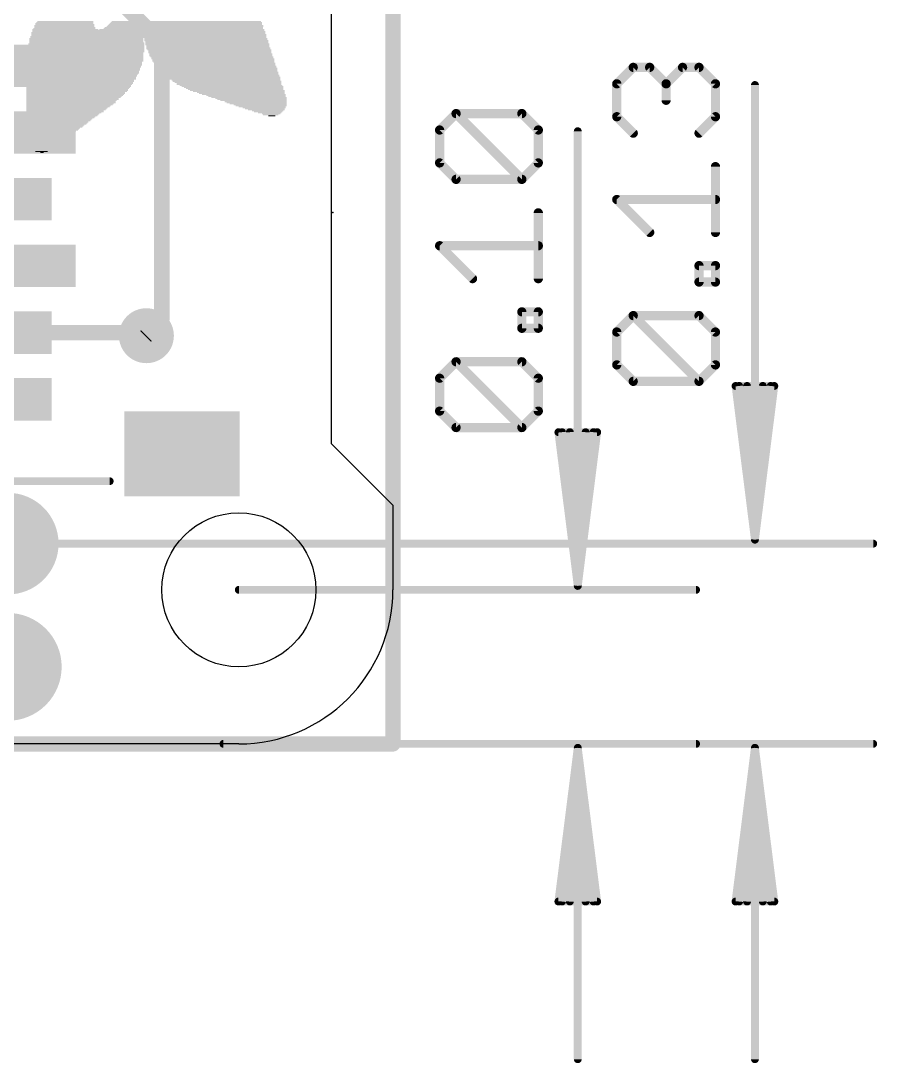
# Model space of a CAD drawing. Extents: x -11.9 to 58.8, y -5.3 to 30.8.
# Drawn here: x 44.67 to 58.78, y -5.27 to 11.92 of the extents above; entities that cross this region are included whole.
import ezdxf

# ---------------------------------------------------------------- set-up
doc = ezdxf.new("R2010")
doc.units = 0
for name, color, linetype in [('1', 12, 'CONTINUOUS'), ('16', 132, 'CONTINUOUS'), ('17', 110, 'CONTINUOUS'), ('18', 110, 'CONTINUOUS'), ('20', 53, 'CONTINUOUS'), ('21', 40, 'CONTINUOUS'), ('22', 6, 'CONTINUOUS'), ('24', 53, 'CONTINUOUS'), ('47', 253, 'CONTINUOUS')]:
    doc.layers.add(name, color=color, linetype=linetype)

# ---------------------------------------------------------------- blocks, each defined once
blk = doc.blocks.new('RECT')
blk.add_solid([(-0.5, -0.5), (0.5, -0.5), (-0.5, 0.5), (0.5, 0.5)])
blk = doc.blocks.new('ROUNDP')
at = {"const_width": 0.5}
blk.add_lwpolyline([(0, -0.25, 1), (0, 0.25, 1), (0, -0.25)], format="xyb", dxfattribs=at)
blk = doc.blocks.new('ROUNDV')
at = {"const_width": 0.5}
blk.add_lwpolyline([(0, -0.25, 1), (0, 0.25, 1), (0, -0.25)], format="xyb", dxfattribs=at)

msp = doc.modelspace()

# ---------------------------------------------------------------- linework, layer by layer
at = {"layer": '1', "const_width": 0.254}
for points in [[(50.8, 0), (50.8, 22.86)], [(40.8455, 10.0815), (44.822, 10.0815)], [(44.422, 6.7815), (46.6855, 6.7815)], [(46.6855, 6.7815), (46.736, 6.731)], [(46.736, 6.731), (46.723, 6.718)], [(19.05, 0), (50.8, 0)]]:
    msp.add_lwpolyline(points, dxfattribs=at)
at = {"layer": '1', "const_width": 0.127}
for points in [[(44.822, 10.018, 1), (44.822, 10.145)], [(46.7304, 6.8264, 1), (46.6406, 6.7366)], [(46.6855, 6.718, 1), (46.6855, 6.845)], [(46.6781, 6.7629, 1), (46.7679, 6.6731)], [(46.7809, 6.6861, 1), (46.6911, 6.7759)], [(46.6911, 6.6861, 1), (46.7809, 6.7759)], [(50.7365, 0, 1), (50.8635, 0)], [(50.8, -0.0635, 1), (50.8, 0.0635)]]:
    msp.add_lwpolyline(points, format="xyb", dxfattribs=at)
at = {"layer": '16', "const_width": 0.254}
for points in [[(50.8, 22.86), (50.8, 0)], [(44.196, 14.351), (46.99, 11.557)], [(46.99, 11.557), (46.99, 6.985)], [(46.99, 6.985), (46.736, 6.731)], [(50.8, 0), (0, 0)]]:
    msp.add_lwpolyline(points, dxfattribs=at)
at = {"layer": '16', "const_width": 0.127}
for points in [[(47.0535, 11.557, 1), (46.9265, 11.557)], [(46.9451, 11.5121, 1), (47.0349, 11.6019)], [(46.9265, 6.985, 1), (47.0535, 6.985)], [(47.0349, 6.9401, 1), (46.9451, 7.0299)], [(46.6911, 6.7759, 1), (46.7809, 6.6861)], [(50.7365, 0, 1), (50.8635, 0)], [(50.8, -0.0635, 1), (50.8, 0.0635)]]:
    msp.add_lwpolyline(points, format="xyb", dxfattribs=at)
at = {"layer": '20'}
for p, q in [((49.784, 15.621), (49.784, 4.953)), ((49.784, 4.953), (50.8, 3.937)), ((50.8, 3.937), (50.8, 2.54)), ((48.26, 0), (2.54, 0))]:
    msp.add_line(p, q, dxfattribs=at)
msp.add_circle((48.26, 2.54), 1.27, dxfattribs=at)
msp.add_arc((48.26, 2.54), 2.54, 270, 0, dxfattribs=at)
at = {"layer": '21', "const_width": 0.127}
msp.add_lwpolyline([(34.182, 4.3315), (46.132, 4.3315)], dxfattribs=at)
at = {"layer": '21', "const_width": 0.0635}
msp.add_lwpolyline([(46.132, 4.2998, 1), (46.132, 4.3632)], format="xyb", dxfattribs=at)
at = {"layer": '24'}
msp.add_point((49.8094, 8.763), dxfattribs=at)
at = {"layer": '47'}
for points, const_width in [([(54.4913, 10.8846), (54.7625, 11.1558)], 0.1524), ([(54.7625, 11.1558), (55.0336, 11.1558)], 0.1524), ([(55.0336, 11.1558), (55.3048, 10.8846)], 0.1524), ([(55.3048, 10.8846), (55.576, 11.1558)], 0.1524), ([(55.576, 11.1558), (55.8471, 11.1558)], 0.1524), ([(55.8471, 11.1558), (56.1183, 10.8846)], 0.1524), ([(54.4913, 10.3423), (54.4913, 10.8846)], 0.1524), ([(55.3048, 10.8846), (55.3048, 10.6134)], 0.1524), ([(56.1183, 10.8846), (56.1183, 10.3423)], 0.1524), ([(56.769, 3.367), (56.769, 10.8648)], 0.13), ([(51.5703, 10.1226), (51.8415, 10.3938)], 0.1524), ([(51.8415, 10.3938), (52.9261, 10.3938)], 0.1524), ([(52.9261, 9.3091), (51.8415, 10.3938)], 0.1524), ([(52.9261, 10.3938), (53.1973, 10.1226)], 0.1524), ([(54.7625, 10.0711), (54.4913, 10.3423)], 0.1524), ([(56.1183, 10.3423), (55.8471, 10.0711)], 0.1524), ([(51.5703, 9.5803), (51.5703, 10.1226)], 0.1524), ([(53.1973, 10.1226), (53.1973, 9.5803)], 0.1524), ([(53.848, 2.605), (53.848, 10.1028)], 0.13), ([(51.8415, 9.3091), (51.5703, 9.5803)], 0.1524), ([(53.1973, 9.5803), (52.9261, 9.3091)], 0.1524), ([(56.1183, 8.4339), (56.1183, 9.5186)], 0.1524), ([(52.9261, 9.3091), (51.8415, 9.3091)], 0.1524), ([(55.0336, 8.4339), (54.4913, 8.9763)], 0.1524), ([(54.4913, 8.9763), (56.1183, 8.9763)], 0.1524), ([(53.1973, 7.6719), (53.1973, 8.7566)], 0.1524), ([(52.1126, 7.6719), (51.5703, 8.2143)], 0.1524), ([(51.5703, 8.2143), (53.1973, 8.2143)], 0.1524), ([(55.8471, 7.6154), (55.8471, 7.8865)], 0.1524), ([(55.8471, 7.8865), (56.1183, 7.8865)], 0.1524), ([(56.1183, 7.8865), (56.1183, 7.6154)], 0.1524), ([(56.1183, 7.6154), (55.8471, 7.6154)], 0.1524), ([(52.9261, 6.8534), (52.9261, 7.1245)], 0.1524), ([(52.9261, 7.1245), (53.1973, 7.1245)], 0.1524), ([(53.1973, 7.1245), (53.1973, 6.8534)], 0.1524), ([(54.4913, 6.7917), (54.7625, 7.0629)], 0.1524), ([(54.7625, 7.0629), (55.8471, 7.0629)], 0.1524), ([(55.8471, 5.9782), (54.7625, 7.0629)], 0.1524), ([(55.8471, 7.0629), (56.1183, 6.7917)], 0.1524), ([(53.1973, 6.8534), (52.9261, 6.8534)], 0.1524), ([(54.4913, 6.2494), (54.4913, 6.7917)], 0.1524), ([(56.1183, 6.7917), (56.1183, 6.2494)], 0.1524), ([(51.5703, 6.0297), (51.8415, 6.3009)], 0.1524), ([(51.8415, 6.3009), (52.9261, 6.3009)], 0.1524), ([(52.9261, 5.2162), (51.8415, 6.3009)], 0.1524), ([(52.9261, 6.3009), (53.1973, 6.0297)], 0.1524), ([(54.7625, 5.9782), (54.4913, 6.2494)], 0.1524), ([(56.1183, 6.2494), (55.8471, 5.9782)], 0.1524), ([(51.5703, 5.4874), (51.5703, 6.0297)], 0.1524), ([(53.1973, 6.0297), (53.1973, 5.4874)], 0.1524), ([(55.8471, 5.9782), (54.7625, 5.9782)], 0.1524), ([(56.769, 3.367), (56.4498, 5.902)], 0.13), ([(56.4498, 5.902), (57.0882, 5.902)], 0.13), ([(56.769, 3.367), (56.509, 5.902)], 0.13), ([(56.769, 3.367), (56.639, 5.902)], 0.13), ([(57.0882, 5.902), (56.769, 3.367)], 0.13), ([(56.899, 5.902), (56.769, 3.367)], 0.13), ([(57.029, 5.902), (56.769, 3.367)], 0.13), ([(51.8415, 5.2162), (51.5703, 5.4874)], 0.1524), ([(53.1973, 5.4874), (52.9261, 5.2162)], 0.1524), ([(52.9261, 5.2162), (51.8415, 5.2162)], 0.1524), ([(53.848, 2.605), (53.5288, 5.14)], 0.13), ([(53.5288, 5.14), (54.1672, 5.14)], 0.13), ([(53.848, 2.605), (53.588, 5.14)], 0.13), ([(53.848, 2.605), (53.718, 5.14)], 0.13), ([(54.1672, 5.14), (53.848, 2.605)], 0.13), ([(53.978, 5.14), (53.848, 2.605)], 0.13), ([(54.108, 5.14), (53.848, 2.605)], 0.13), ([(41.91, 3.302), (58.719, 3.302)], 0.13), ([(48.26, 2.54), (55.798, 2.54)], 0.13), ([(41.656, 0), (58.719, 0)], 0.13), ([(48.006, 0), (55.798, 0)], 0.13), ([(53.848, -0.065), (53.5288, -2.6)], 0.13), ([(53.848, -0.065), (53.588, -2.6)], 0.13), ([(53.848, -0.065), (53.718, -2.6)], 0.13), ([(53.848, -0.065), (53.848, -5.2)], 0.13), ([(54.1672, -2.6), (53.848, -0.065)], 0.13), ([(53.978, -2.6), (53.848, -0.065)], 0.13), ([(54.108, -2.6), (53.848, -0.065)], 0.13), ([(56.769, -0.065), (56.4498, -2.6)], 0.13), ([(56.769, -0.065), (56.509, -2.6)], 0.13), ([(56.769, -0.065), (56.639, -2.6)], 0.13), ([(56.769, -0.065), (56.769, -5.2)], 0.13), ([(57.0882, -2.6), (56.769, -0.065)], 0.13), ([(56.899, -2.6), (56.769, -0.065)], 0.13), ([(57.029, -2.6), (56.769, -0.065)], 0.13), ([(53.5288, -2.6), (54.1672, -2.6)], 0.13), ([(56.4498, -2.6), (57.0882, -2.6)], 0.13)]:
    msp.add_lwpolyline(points, dxfattribs=dict(at, const_width=const_width))
for points, const_width in [([(54.7625, 11.1939, 1), (54.7625, 11.1177)], 0.0762), ([(54.7894, 11.1288, 1), (54.7355, 11.1827)], 0.0762), ([(55.0606, 11.1827, 1), (55.0067, 11.1288)], 0.0762), ([(55.0336, 11.1177, 1), (55.0336, 11.1939)], 0.0762), ([(55.576, 11.1939, 1), (55.576, 11.1177)], 0.0762), ([(55.6029, 11.1288, 1), (55.549, 11.1827)], 0.0762), ([(55.8741, 11.1827, 1), (55.8202, 11.1288)], 0.0762), ([(55.8471, 11.1177, 1), (55.8471, 11.1939)], 0.0762), ([(54.5294, 10.8846, 1), (54.4532, 10.8846)], 0.0762), ([(54.4644, 10.9115, 1), (54.5183, 10.8576)], 0.0762), ([(55.3429, 10.8846, 1), (55.2667, 10.8846)], 0.0762), ([(55.2779, 10.9115, 1), (55.3317, 10.8576)], 0.0762), ([(55.2779, 10.8576, 1), (55.3317, 10.9115)], 0.0762), ([(56.1564, 10.8846, 1), (56.0802, 10.8846)], 0.0762), ([(56.0914, 10.8576, 1), (56.1452, 10.9115)], 0.0762), ([(56.8015, 10.8648, 1), (56.7365, 10.8648)], 0.065), ([(55.2667, 10.6134, 1), (55.3429, 10.6134)], 0.0762), ([(51.8684, 10.4207, 1), (51.8145, 10.3668)], 0.0762), ([(51.8415, 10.4319, 1), (51.8415, 10.3557)], 0.0762), ([(51.8684, 10.3668, 1), (51.8145, 10.4207)], 0.0762), ([(52.9531, 10.4207, 1), (52.8992, 10.3668)], 0.0762), ([(52.9261, 10.3557, 1), (52.9261, 10.4319)], 0.0762), ([(54.5183, 10.3692, 1), (54.4644, 10.3153)], 0.0762), ([(54.4532, 10.3423, 1), (54.5294, 10.3423)], 0.0762), ([(56.0802, 10.3423, 1), (56.1564, 10.3423)], 0.0762), ([(56.1452, 10.3153, 1), (56.0914, 10.3692)], 0.0762), ([(51.6084, 10.1226, 1), (51.5322, 10.1226)], 0.0762), ([(51.5434, 10.1495, 1), (51.5973, 10.0956)], 0.0762), ([(53.2354, 10.1226, 1), (53.1592, 10.1226)], 0.0762), ([(53.1704, 10.0956, 1), (53.2242, 10.1495)], 0.0762), ([(53.8805, 10.1028, 1), (53.8155, 10.1028)], 0.065), ([(54.7355, 10.0441, 1), (54.7894, 10.098)], 0.0762), ([(55.8202, 10.098, 1), (55.8741, 10.0441)], 0.0762), ([(51.5973, 9.6072, 1), (51.5434, 9.5533)], 0.0762), ([(53.2242, 9.5533, 1), (53.1704, 9.6072)], 0.0762), ([(51.5322, 9.5803, 1), (51.6084, 9.5803)], 0.0762), ([(53.1592, 9.5803, 1), (53.2354, 9.5803)], 0.0762), ([(56.1564, 9.5186, 1), (56.0802, 9.5186)], 0.0762), ([(51.8415, 9.3472, 1), (51.8415, 9.271)], 0.0762), ([(51.8145, 9.2821, 1), (51.8684, 9.336)], 0.0762), ([(52.8992, 9.336, 1), (52.9531, 9.2821)], 0.0762), ([(52.8992, 9.2821, 1), (52.9531, 9.336)], 0.0762), ([(52.9261, 9.271, 1), (52.9261, 9.3472)], 0.0762), ([(54.5183, 9.0032, 1), (54.4644, 8.9493)], 0.0762), ([(54.4913, 9.0144, 1), (54.4913, 8.9382)], 0.0762), ([(56.1183, 8.9382, 1), (56.1183, 9.0144)], 0.0762), ([(53.2354, 8.7566, 1), (53.1592, 8.7566)], 0.0762), ([(55.0067, 8.407, 1), (55.0606, 8.4609)], 0.0762), ([(56.0802, 8.4339, 1), (56.1564, 8.4339)], 0.0762), ([(51.5973, 8.2412, 1), (51.5434, 8.1873)], 0.0762), ([(51.5703, 8.2524, 1), (51.5703, 8.1762)], 0.0762), ([(53.1973, 8.1762, 1), (53.1973, 8.2524)], 0.0762), ([(55.8852, 7.8865, 1), (55.809, 7.8865)], 0.0762), ([(55.8471, 7.9246, 1), (55.8471, 7.8484)], 0.0762), ([(56.1564, 7.8865, 1), (56.0802, 7.8865)], 0.0762), ([(56.1183, 7.8484, 1), (56.1183, 7.9246)], 0.0762), ([(52.0857, 7.645, 1), (52.1396, 7.6989)], 0.0762), ([(53.1592, 7.6719, 1), (53.2354, 7.6719)], 0.0762), ([(55.8471, 7.6535, 1), (55.8471, 7.5773)], 0.0762), ([(55.809, 7.6154, 1), (55.8852, 7.6154)], 0.0762), ([(56.0802, 7.6154, 1), (56.1564, 7.6154)], 0.0762), ([(56.1183, 7.5773, 1), (56.1183, 7.6535)], 0.0762), ([(52.9642, 7.1245, 1), (52.888, 7.1245)], 0.0762), ([(52.9261, 7.1626, 1), (52.9261, 7.0864)], 0.0762), ([(53.2354, 7.1245, 1), (53.1592, 7.1245)], 0.0762), ([(53.1973, 7.0864, 1), (53.1973, 7.1626)], 0.0762), ([(54.7894, 7.0898, 1), (54.7355, 7.0359)], 0.0762), ([(54.7625, 7.101, 1), (54.7625, 7.0248)], 0.0762), ([(54.7894, 7.0359, 1), (54.7355, 7.0898)], 0.0762), ([(55.8741, 7.0898, 1), (55.8202, 7.0359)], 0.0762), ([(55.8471, 7.0248, 1), (55.8471, 7.101)], 0.0762), ([(52.9261, 6.8915, 1), (52.9261, 6.8153)], 0.0762), ([(52.888, 6.8534, 1), (52.9642, 6.8534)], 0.0762), ([(53.1592, 6.8534, 1), (53.2354, 6.8534)], 0.0762), ([(53.1973, 6.8153, 1), (53.1973, 6.8915)], 0.0762), ([(54.5294, 6.7917, 1), (54.4532, 6.7917)], 0.0762), ([(54.4644, 6.8186, 1), (54.5183, 6.7648)], 0.0762), ([(56.1564, 6.7917, 1), (56.0802, 6.7917)], 0.0762), ([(56.0914, 6.7648, 1), (56.1452, 6.8186)], 0.0762), ([(51.8684, 6.3278, 1), (51.8145, 6.2739)], 0.0762), ([(51.8415, 6.339, 1), (51.8415, 6.2628)], 0.0762), ([(51.8684, 6.2739, 1), (51.8145, 6.3278)], 0.0762), ([(52.9531, 6.3278, 1), (52.8992, 6.2739)], 0.0762), ([(52.9261, 6.2628, 1), (52.9261, 6.339)], 0.0762), ([(54.5183, 6.2763, 1), (54.4644, 6.2224)], 0.0762), ([(54.4532, 6.2494, 1), (54.5294, 6.2494)], 0.0762), ([(56.0802, 6.2494, 1), (56.1564, 6.2494)], 0.0762), ([(56.1452, 6.2224, 1), (56.0914, 6.2763)], 0.0762), ([(51.6084, 6.0297, 1), (51.5322, 6.0297)], 0.0762), ([(51.5434, 6.0566, 1), (51.5973, 6.0028)], 0.0762), ([(53.2354, 6.0297, 1), (53.1592, 6.0297)], 0.0762), ([(53.1704, 6.0028, 1), (53.2242, 6.0566)], 0.0762), ([(54.7625, 6.0163, 1), (54.7625, 5.9401)], 0.0762), ([(54.7355, 5.9513, 1), (54.7894, 6.0051)], 0.0762), ([(55.8202, 6.0051, 1), (55.8741, 5.9513)], 0.0762), ([(55.8202, 5.9513, 1), (55.8741, 6.0051)], 0.0762), ([(55.8471, 5.9401, 1), (55.8471, 6.0163)], 0.0762), ([(56.482, 5.9061, 1), (56.4175, 5.8979)], 0.065), ([(56.4498, 5.9345, 1), (56.4498, 5.8695)], 0.065), ([(56.5413, 5.9053, 1), (56.4767, 5.8987)], 0.065), ([(56.6715, 5.9037, 1), (56.6065, 5.9003)], 0.065), ([(56.9315, 5.9003, 1), (56.8665, 5.9037)], 0.065), ([(57.0613, 5.8987, 1), (56.9967, 5.9053)], 0.065), ([(57.1205, 5.8979, 1), (57.056, 5.9061)], 0.065), ([(57.0882, 5.8695, 1), (57.0882, 5.9345)], 0.065), ([(51.5973, 5.5143, 1), (51.5434, 5.4604)], 0.0762), ([(51.5322, 5.4874, 1), (51.6084, 5.4874)], 0.0762), ([(53.1592, 5.4874, 1), (53.2354, 5.4874)], 0.0762), ([(53.2242, 5.4604, 1), (53.1704, 5.5143)], 0.0762), ([(51.8415, 5.2543, 1), (51.8415, 5.1781)], 0.0762), ([(51.8145, 5.1893, 1), (51.8684, 5.2431)], 0.0762), ([(52.8992, 5.2431, 1), (52.9531, 5.1893)], 0.0762), ([(52.8992, 5.1893, 1), (52.9531, 5.2431)], 0.0762), ([(52.9261, 5.1781, 1), (52.9261, 5.2543)], 0.0762), ([(53.561, 5.1441, 1), (53.4965, 5.1359)], 0.065), ([(53.5288, 5.1725, 1), (53.5288, 5.1075)], 0.065), ([(53.6203, 5.1433, 1), (53.5557, 5.1367)], 0.065), ([(53.7505, 5.1417, 1), (53.6855, 5.1383)], 0.065), ([(54.0105, 5.1383, 1), (53.9455, 5.1417)], 0.065), ([(54.1403, 5.1367, 1), (54.0757, 5.1433)], 0.065), ([(54.1995, 5.1359, 1), (54.135, 5.1441)], 0.065), ([(54.1672, 5.1075, 1), (54.1672, 5.1725)], 0.065), ([(56.7368, 3.3711, 1), (56.8012, 3.3629)], 0.065), ([(56.7367, 3.3703, 1), (56.8013, 3.3637)], 0.065), ([(56.7365, 3.3653, 1), (56.8015, 3.3687)], 0.065), ([(56.7365, 3.3687, 1), (56.8015, 3.3653)], 0.065), ([(56.7365, 3.367, 1), (56.8015, 3.367)], 0.065), ([(56.7367, 3.3637, 1), (56.8013, 3.3703)], 0.065), ([(56.7368, 3.3629, 1), (56.8012, 3.3711)], 0.065), ([(58.719, 3.2695, 1), (58.719, 3.3345)], 0.065), ([(48.26, 2.5725, 1), (48.26, 2.5075)], 0.065), ([(53.8158, 2.6091, 1), (53.8802, 2.6009)], 0.065), ([(53.8157, 2.6083, 1), (53.8803, 2.6017)], 0.065), ([(53.8155, 2.6033, 1), (53.8805, 2.6067)], 0.065), ([(53.8155, 2.6067, 1), (53.8805, 2.6033)], 0.065), ([(53.8155, 2.605, 1), (53.8805, 2.605)], 0.065), ([(53.8157, 2.6017, 1), (53.8803, 2.6083)], 0.065), ([(53.8158, 2.6009, 1), (53.8802, 2.6091)], 0.065), ([(55.798, 2.5075, 1), (55.798, 2.5725)], 0.065), ([(48.006, 0.0325, 1), (48.006, -0.0325)], 0.065), ([(53.8805, -0.0667, 1), (53.8155, -0.0633)], 0.065), ([(53.8805, -0.0633, 1), (53.8155, -0.0667)], 0.065), ([(55.798, -0.0325, 1), (55.798, 0.0325)], 0.065), ([(56.8015, -0.0667, 1), (56.7365, -0.0633)], 0.065), ([(56.8015, -0.0633, 1), (56.7365, -0.0667)], 0.065), ([(58.719, -0.0325, 1), (58.719, 0.0325)], 0.065), ([(53.8805, -0.065, 1), (53.8155, -0.065)], 0.065), ([(53.8802, -0.0609, 1), (53.8158, -0.0691)], 0.065), ([(53.8803, -0.0617, 1), (53.8157, -0.0683)], 0.065), ([(53.8803, -0.0683, 1), (53.8157, -0.0617)], 0.065), ([(53.8802, -0.0691, 1), (53.8158, -0.0609)], 0.065), ([(56.8015, -0.065, 1), (56.7365, -0.065)], 0.065), ([(56.8012, -0.0609, 1), (56.7368, -0.0691)], 0.065), ([(56.8013, -0.0617, 1), (56.7367, -0.0683)], 0.065), ([(56.8013, -0.0683, 1), (56.7367, -0.0617)], 0.065), ([(56.8012, -0.0691, 1), (56.7368, -0.0609)], 0.065), ([(53.4965, -2.5959, 1), (53.561, -2.6041)], 0.065), ([(53.5288, -2.5675, 1), (53.5288, -2.6325)], 0.065), ([(53.5557, -2.5967, 1), (53.6203, -2.6033)], 0.065), ([(53.6855, -2.5983, 1), (53.7505, -2.6017)], 0.065), ([(53.9455, -2.6017, 1), (54.0105, -2.5983)], 0.065), ([(54.0757, -2.6033, 1), (54.1403, -2.5967)], 0.065), ([(54.135, -2.6041, 1), (54.1995, -2.5959)], 0.065), ([(54.1672, -2.6325, 1), (54.1672, -2.5675)], 0.065), ([(56.4175, -2.5959, 1), (56.482, -2.6041)], 0.065), ([(56.4498, -2.5675, 1), (56.4498, -2.6325)], 0.065), ([(56.4767, -2.5967, 1), (56.5413, -2.6033)], 0.065), ([(56.6065, -2.5983, 1), (56.6715, -2.6017)], 0.065), ([(56.8665, -2.6017, 1), (56.9315, -2.5983)], 0.065), ([(56.9967, -2.6033, 1), (57.0613, -2.5967)], 0.065), ([(57.056, -2.6041, 1), (57.1205, -2.5959)], 0.065), ([(57.0882, -2.6325, 1), (57.0882, -2.5675)], 0.065), ([(53.8155, -5.2, 1), (53.8805, -5.2)], 0.065), ([(56.7365, -5.2, 1), (56.8015, -5.2)], 0.065)]:
    msp.add_lwpolyline(points, format="xyb", dxfattribs=dict(at, const_width=const_width))

# ---------------------------------------------------------------- block references
at = {"layer": '1', "rotation": 90}
for p, xscale, yscale in [((44.422, 11.1815), 0.7, 1.5), ((44.822, 10.0815), 0.7, 1.5), ((44.422, 8.9815), 0.7, 1.5), ((44.822, 7.8815), 0.7, 1.5), ((44.422, 6.7815), 0.7, 1.5), ((44.422, 5.6815), 0.7, 1.5), ((47.322, 4.7815), 1.4, 1.9)]:
    msp.add_blockref('RECT', p, dxfattribs=dict(at, xscale=xscale, yscale=yscale))
at = {"layer": '17', "xscale": 1.6764, "yscale": 1.6764, "rotation": 270}
msp.add_blockref('ROUNDP', (44.45, 3.302), dxfattribs=at)
msp.add_blockref('ROUNDP', (44.45, 3.302), dxfattribs=at)
at = {"layer": '17', "xscale": 1.778, "yscale": 1.778}
msp.add_blockref('ROUNDP', (44.45, 1.27), dxfattribs=at)
msp.add_blockref('ROUNDP', (44.45, 1.27), dxfattribs=at)
at = {"layer": '18', "xscale": 0.9064, "yscale": 0.9064}
msp.add_blockref('ROUNDV', (46.736, 6.731), dxfattribs=at)
msp.add_blockref('ROUNDV', (46.736, 6.731), dxfattribs=at)
at = {"layer": '22', "rotation": 180}
for p, xscale, yscale in [((45.3837, 11.8811), 0.9556, 0.0168), ((45.3921, 11.8643), 0.9723, 0.0167), ((45.3921, 11.8979), 0.9388, 0.0168), ((45.4005, 11.9146), 0.922, 0.0167), ((47.3786, 11.8643), 2.5314, 0.0167), ((47.387, 11.8811), 2.5146, 0.0168), ((47.3954, 11.8979), 2.4978, 0.0168), ((47.3954, 11.9146), 2.4643, 0.0167), ((46.7752, 11.6967), 3.8725, 0.0168), ((46.7752, 11.6799), 3.8725, 0.0167), ((46.7668, 11.7302), 3.8557, 0.0168), ((46.7668, 11.7134), 3.8557, 0.0167), ((45.4004, 11.7805), 1.0897, 0.0168), ((46.7667, 11.7637), 3.8222, 0.0167), ((46.7751, 11.747), 3.839, 0.0168), ((45.3837, 11.7973), 1.0226, 0.0168), ((45.3837, 11.8476), 0.989, 0.0168), ((45.3837, 11.8308), 0.989, 0.0168), ((45.3921, 11.814), 1.0058, 0.0167), ((47.32, 11.7805), 2.7157, 0.0168), ((47.3451, 11.7973), 2.632, 0.0168), ((47.3535, 11.814), 2.6152, 0.0167), ((47.3703, 11.8308), 2.5817, 0.0168), ((47.3787, 11.8476), 2.5649, 0.0168), ((45.7442, 11.5458), 1.9111, 0.0168), ((45.7442, 11.529), 1.9111, 0.0167), ((45.7442, 11.5123), 1.9111, 0.0168), ((45.7441, 11.6296), 1.8776, 0.0167), ((45.7441, 11.6129), 1.8776, 0.0168), ((45.7441, 11.5961), 1.8776, 0.0168), ((45.7441, 11.5793), 1.8776, 0.0167), ((45.7525, 11.5626), 1.8944, 0.0168), ((46.7668, 11.6632), 3.8893, 0.0168), ((46.7668, 11.6464), 3.8893, 0.0168), ((47.7139, 11.6296), 2.0284, 0.0167), ((47.7139, 11.6129), 2.0284, 0.0168), ((47.7223, 11.5961), 2.0452, 0.0168), ((47.739, 11.5458), 2.0452, 0.0168), ((47.739, 11.529), 2.0452, 0.0167), ((47.7307, 11.5793), 2.0285, 0.0167), ((47.7307, 11.5626), 2.0285, 0.0168), ((47.7474, 11.5123), 2.0284, 0.0168), ((45.719, 11.3446), 1.9278, 0.0167), ((45.7358, 11.4285), 1.9279, 0.0168), ((45.7358, 11.4117), 1.9279, 0.0168), ((45.7274, 11.3949), 1.9111, 0.0167), ((45.7274, 11.3782), 1.9111, 0.0168), ((45.7274, 11.3614), 1.9111, 0.0168), ((45.7442, 11.4955), 1.9111, 0.0167), ((45.7442, 11.4788), 1.9111, 0.0168), ((45.7442, 11.462), 1.9111, 0.0168), ((45.7442, 11.4452), 1.9111, 0.0167), ((47.7474, 11.4955), 2.0284, 0.0167), ((47.7558, 11.4788), 2.0452, 0.0168), ((47.7558, 11.462), 2.0452, 0.0168), ((47.7726, 11.4452), 2.0452, 0.0167), ((47.781, 11.4285), 2.0285, 0.0168), ((47.781, 11.4117), 2.0285, 0.0168), ((47.781, 11.3949), 2.0285, 0.0167), ((47.7977, 11.3782), 2.0284, 0.0168), ((47.7977, 11.3614), 2.0284, 0.0168), ((47.7977, 11.3446), 2.0284, 0.0167), ((45.7022, 11.177), 1.8943, 0.0168), ((45.719, 11.3279), 1.9278, 0.0168), ((45.719, 11.3111), 1.9278, 0.0168), ((45.719, 11.2943), 1.9278, 0.0167), ((45.719, 11.2776), 1.9278, 0.0168), ((45.719, 11.2609), 1.9278, 0.0167), ((45.7106, 11.2441), 1.911, 0.0168), ((45.7106, 11.2273), 1.911, 0.0168), ((45.7106, 11.2106), 1.911, 0.0167), ((45.7106, 11.1938), 1.911, 0.0168), ((47.8145, 11.3279), 2.0284, 0.0168), ((47.8229, 11.3111), 2.0117, 0.0168), ((47.8313, 11.2943), 2.0285, 0.0167), ((47.8396, 11.2776), 2.0117, 0.0168), ((47.8396, 11.2609), 2.0117, 0.0167), ((47.8481, 11.2441), 1.9949, 0.0168), ((47.8648, 11.2273), 1.9949, 0.0168), ((47.8648, 11.2106), 1.9949, 0.0167), ((47.8732, 11.1938), 1.9781, 0.0168), ((47.8899, 11.177), 1.9782, 0.0168), ((45.7022, 11.1603), 1.8943, 0.0167), ((45.6855, 11.0932), 1.8608, 0.0168), ((45.6855, 11.0765), 1.8608, 0.0167), ((45.6855, 11.0597), 1.8608, 0.0168), ((45.6771, 11.0429), 1.844, 0.0168), ((45.6687, 11.0262), 1.8272, 0.0167), ((45.6687, 11.0094), 1.8272, 0.0168), ((45.6939, 11.1435), 1.8775, 0.0168), ((45.6939, 11.1267), 1.8775, 0.0168), ((45.6939, 11.11), 1.8775, 0.0167), ((45.6604, 10.9926), 1.8105, 0.0168), ((47.8983, 11.1603), 1.9614, 0.0167), ((47.9151, 11.1435), 1.9614, 0.0168), ((47.9151, 11.1267), 1.9614, 0.0168), ((47.9235, 11.11), 1.9447, 0.0167), ((47.9319, 11.0932), 1.9279, 0.0168), ((47.9486, 11.0765), 1.9278, 0.0167), ((47.9569, 11.0597), 1.9111, 0.0168), ((47.9654, 11.0429), 1.8943, 0.0168), ((47.9905, 11.0262), 1.8776, 0.0167), ((47.9989, 11.0094), 1.8608, 0.0168), ((48.0157, 10.9926), 1.8609, 0.0168), ((45.6352, 10.9088), 1.7602, 0.0168), ((45.6352, 10.892), 1.7602, 0.0168), ((45.6268, 10.8753), 1.7434, 0.0167), ((45.6184, 10.8585), 1.7266, 0.0168), ((45.6184, 10.8418), 1.7266, 0.0167), ((45.6604, 10.9759), 1.8105, 0.0167), ((45.6604, 10.9591), 1.8105, 0.0168), ((45.6436, 10.9423), 1.7769, 0.0168), ((45.6436, 10.9256), 1.7769, 0.0167), ((45.6101, 10.825), 1.7099, 0.0168), ((48.0241, 10.9759), 1.8441, 0.0167), ((48.0325, 10.9591), 1.8273, 0.0168), ((48.0492, 10.9423), 1.7938, 0.0168), ((48.066, 10.9256), 1.7937, 0.0167), ((48.0827, 10.9088), 1.7602, 0.0168), ((48.0995, 10.892), 1.7267, 0.0168), ((48.0995, 10.8753), 1.7267, 0.0167), ((48.133, 10.8585), 1.6932, 0.0168), ((48.1581, 10.8418), 1.6764, 0.0167), ((48.1749, 10.825), 1.6428, 0.0168), ((45.6016, 10.8082), 1.6931, 0.0168), ((45.5513, 10.6909), 1.5925, 0.0167), ((45.5933, 10.7915), 1.6764, 0.0167), ((45.5933, 10.7747), 1.6764, 0.0168), ((45.5849, 10.7579), 1.6596, 0.0168), ((45.543, 10.6741), 1.5758, 0.0168), ((45.5346, 10.6574), 1.559, 0.0167), ((45.5682, 10.7412), 1.6261, 0.0167), ((45.5682, 10.7244), 1.6261, 0.0168), ((45.5598, 10.7076), 1.6093, 0.0168), ((48.1917, 10.8082), 1.6093, 0.0168), ((48.2084, 10.7915), 1.5758, 0.0167), ((48.2336, 10.7747), 1.559, 0.0168), ((48.2587, 10.7579), 1.5088, 0.0168), ((48.2923, 10.7412), 1.4417, 0.0167), ((48.309, 10.7244), 1.4082, 0.0168), ((48.3426, 10.7076), 1.3747, 0.0168), ((48.3761, 10.6909), 1.3076, 0.0167), ((48.3929, 10.6741), 1.2741, 0.0168), ((48.4263, 10.6574), 1.2405, 0.0167), ((45.501, 10.6071), 1.4919, 0.0167), ((45.4927, 10.5903), 1.4752, 0.0168), ((45.4927, 10.5735), 1.4752, 0.0168), ((45.4508, 10.5232), 1.3914, 0.0168), ((45.4424, 10.5065), 1.3746, 0.0167), ((45.5179, 10.6406), 1.5255, 0.0168), ((45.5179, 10.6238), 1.5255, 0.0168), ((45.476, 10.5568), 1.4417, 0.0167), ((45.4676, 10.54), 1.4249, 0.0168), ((45.4257, 10.4897), 1.3411, 0.0168), ((48.4599, 10.6406), 1.1734, 0.0168), ((48.4766, 10.6238), 1.1399, 0.0168), ((48.5018, 10.6071), 1.0896, 0.0167), ((48.5353, 10.5903), 1.0226, 0.0168), ((48.5521, 10.5735), 0.989, 0.0168), ((48.5772, 10.5568), 0.9387, 0.0167), ((48.6108, 10.54), 0.8717, 0.0168), ((48.6275, 10.5232), 0.8382, 0.0168), ((48.6443, 10.5065), 0.7712, 0.0167), ((48.6778, 10.4897), 0.7041, 0.0168), ((45.3921, 10.4394), 1.274, 0.0168), ((45.3921, 10.4227), 1.274, 0.0167), ((45.3586, 10.3891), 1.207, 0.0168), ((45.3502, 10.3724), 1.1902, 0.0167), ((45.3418, 10.3556), 1.1734, 0.0168), ((45.2999, 10.3053), 1.0896, 0.0168), ((45.4173, 10.4729), 1.3243, 0.0168), ((45.4089, 10.4562), 1.3075, 0.0167), ((45.3754, 10.4059), 1.2405, 0.0168), ((45.3251, 10.3388), 1.1399, 0.0168), ((45.3167, 10.3221), 1.1231, 0.0167), ((48.6862, 10.4729), 0.6538, 0.0168), ((48.7114, 10.4562), 0.6035, 0.0167), ((48.7365, 10.4394), 0.5196, 0.0168), ((48.7449, 10.4227), 0.4694, 0.0167), ((48.77, 10.4059), 0.3856, 0.0168), ((48.7952, 10.3891), 0.3018, 0.0168), ((48.7868, 10.3724), 0.2514, 0.0167), ((48.8036, 10.3556), 0.1173, 0.0168), ((45.2831, 10.2718), 1.0561, 0.0167), ((45.2328, 10.2047), 0.9555, 0.0168), ((45.2915, 10.2885), 1.0728, 0.0168), ((45.2664, 10.255), 1.0226, 0.0168), ((45.258, 10.2383), 1.0058, 0.0167), ((45.2496, 10.2215), 0.989, 0.0168), ((45.2161, 10.1712), 0.922, 0.0168), ((45.1993, 10.1544), 0.8884, 0.0168), ((45.2245, 10.188), 0.9387, 0.0167), ((45.191, 10.1377), 0.8717, 0.0167), ((45.1825, 10.1209), 0.8549, 0.0168), ((45.1322, 10.0538), 0.7543, 0.0168), ((45.1658, 10.1041), 0.8214, 0.0168), ((45.1239, 10.0371), 0.7376, 0.0167), ((45.1155, 10.0203), 0.7208, 0.0168), ((45.0736, 9.97), 0.637, 0.0168), ((45.1491, 10.0874), 0.7879, 0.0167), ((45.1491, 10.0706), 0.7879, 0.0168), ((45.0988, 10.0036), 0.6873, 0.0167), ((45.0904, 9.9868), 0.6705, 0.0168), ((45.0569, 9.9533), 0.6035, 0.0167), ((45.0569, 9.9365), 0.6035, 0.0168), ((45.0484, 9.9197), 0.5532, 0.0168), ((45.0401, 9.903), 0.5365, 0.0167), ((45.0233, 9.8694), 0.4694, 0.0168), ((45.0401, 9.8862), 0.5029, 0.0168), ((45.0233, 9.8527), 0.4359, 0.0167), ((45.0065, 9.8359), 0.4024, 0.0168), ((45.0149, 9.8192), 0.352, 0.0167), ((45.0065, 9.8024), 0.3018, 0.0168), ((45.0065, 9.7856), 0.2682, 0.0168), ((45.0065, 9.7689), 0.2012, 0.0167), ((45.0149, 9.7521), 0.0503, 0.0168)]:
    msp.add_blockref('RECT', p, dxfattribs=dict(at, xscale=xscale, yscale=yscale))

doc.saveas('drawing.dxf')
